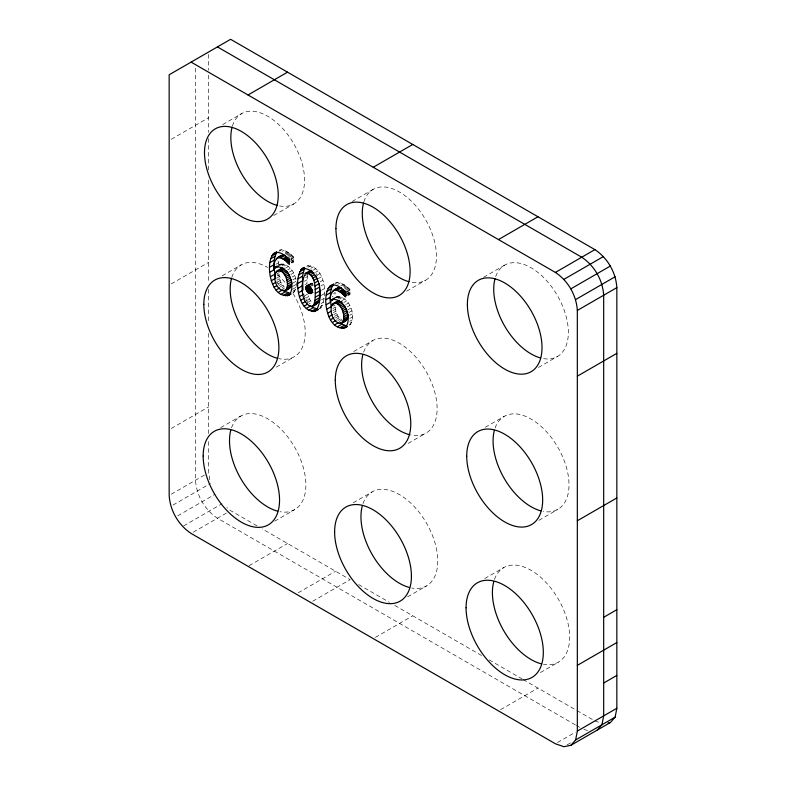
<?xml version="1.0" encoding="UTF-8"?>
<svg xmlns="http://www.w3.org/2000/svg" width="786" height="786" viewBox="0 0 786 786"><rect width="100%" height="100%" fill="white"/><g stroke="black" fill="none" stroke-linecap="round" stroke-linejoin="round"><path stroke-width="0.59" stroke-dasharray="3.93 2.95" d="M307.64 274.972L306.913 283.559L303.406 285.583M320 308.623C328.862 297.118 325.257 265.285 306.619 265.865M278.421 265.029L278.942 259.979L277.183 260.991M339.169 321.474L341.802 319.951C336.781 316.964 335.003 310.598 335.583 305.076L333.824 306.088M293.424 292.677C301.5 283.766 291.586 259.94 278.971 265.265M349.731 325.178C357.807 316.277 347.893 292.451 335.278 297.776M310.323 284.689L311.148 283.363L312.661 283.255L310.028 284.778M171.26 139.289L208.663 117.694M222.664 124.581L241.626 113.626M273.744 215.492L293.767 203.938M171.26 283.893L208.663 262.298M222.192 275.807L241.164 264.862M352.069 201.54L373.144 189.377M278.883 251.294L281.516 249.771L284.11 250.292L288.767 252.748L292.923 256.275L293.718 257.091L293.718 262.003L291.085 263.516M282.351 251.304L284.11 250.292M285.318 252.689L287.067 251.667M285.279 253.711L287.922 252.188M286.124 254.271L288.767 252.748M286.969 254.88L289.612 253.367M287.823 255.548L290.456 254.035M288.659 256.265L291.292 254.743M275.876 264.283L278.509 262.76M288.6 257.523L292.117 255.489M291.164 257.287L292.923 256.275M278.735 265.128L280.494 264.116M278.775 265.393L281.408 263.87M291.085 258.614L293.718 257.091M279.787 265.354L282.42 263.831M291.085 259.38L293.718 257.857M281.742 265.02L283.491 264.008M282.007 265.923L284.64 264.41M290.476 261.296L293.718 259.547M284.11 266.041L285.858 265.02M291.233 262.131L292.991 261.119L293.718 262.003M291.085 262.75L293.718 261.237M285.554 268.105L288.187 266.582M276.643 274.088L279.276 272.565M277.409 275.562L279.168 274.55C279.158 278.951 280.641 283.589 284.1 286.477L281.467 288M287.607 269.942L290.24 268.419M276.643 278.185L279.276 276.662M289.376 272.054L292.009 270.531M276.957 280.18L279.59 278.657M277.487 282.066L280.121 280.543M290.869 274.452L293.502 272.929M306.766 266.356L308.515 265.344M278.224 283.834L280.857 282.312M308.112 267.181L310.745 265.658M292.048 277.065L294.681 275.542M279.148 285.436L281.781 283.913M310.676 268.34L313.309 266.818M280.229 286.821L282.862 285.308M292.893 279.845L295.526 278.323M313.241 270.138L315.874 268.625M305.174 275.66L307.807 274.137M292.52 283.304L296.037 281.27M282.862 288.963L284.62 287.951M305.558 277.655L307.316 276.643M315.471 272.398L318.104 270.875M292.697 286.418L296.204 284.385M304.379 281.3L307.012 279.787M292.52 289.327L296.027 287.303M317.367 275.11L320 273.587M292.873 291.174L295.507 289.651M292.883 292.451L294.642 291.439M318.045 278.775L321.562 276.751M309.389 284.385L311.148 283.363M309.851 284.188L311.61 283.176M309.478 284.66L312.111 283.137M310.627 285.053L312.386 284.041M311.246 285.475L312.995 284.463M311.816 286.006L313.565 284.984M320.148 281.869L322.781 280.347M321.022 285.888L323.655 284.365M304.3 296.027L307.807 293.993M305.872 298.189L308.505 296.666L308.043 294.888M321.553 290.309L324.186 288.786M335.19 283.805L337.823 282.282L340.417 282.793L345.074 285.259L349.23 288.786L350.025 289.602L350.025 294.504L347.392 296.027M306.766 300.458L309.399 298.935L308.505 296.666M337.784 284.316L340.417 282.793M307.866 302.345L310.499 300.822L311.796 302.325L309.163 303.838M320.845 295.664L324.363 293.63M340.741 285.701L343.374 284.178M342.47 285.711L344.229 284.699M343.315 286.271L345.074 285.259M321.553 299.78L324.186 298.267M344.16 286.89L345.919 285.878M333.49 293.502L335.249 292.49L334.826 295.271L332.183 296.794M344.13 288.059L346.764 286.536M344.966 288.776L347.599 287.254M321.022 303.602L323.655 302.079M345.791 289.523L348.424 288M346.597 290.299L349.23 288.786M335.042 297.639L336.801 296.627M335.082 297.894L337.725 296.381M320.148 306.599L322.781 305.076M346.518 291.635L350.025 289.602M336.094 297.855L338.727 296.342M346.518 292.402L350.025 290.368M338.049 297.53L339.798 296.519M318.929 308.78L321.562 307.267M338.314 298.434L340.947 296.911M346.783 293.807L348.542 292.785L350.025 294.504M347.392 293.581L350.025 292.058M339.532 299.053L342.165 297.53M347.54 294.642L349.298 293.63M347.392 295.261L350.025 293.738M341.861 300.616L344.494 299.093M332.842 308.584L335.475 307.061M343.914 302.453L346.547 300.93M332.95 310.686L335.583 309.173M345.683 304.565L348.316 303.042M333.264 312.69L335.897 311.168M333.795 314.567L336.428 313.054M347.176 306.953L349.809 305.44M334.531 316.345L337.165 314.822M347.481 310.077L350.988 308.053M335.455 317.947L338.088 316.424M336.536 319.332L339.169 317.819M349.2 312.347L351.833 310.834M337.774 320.511L340.407 318.988M349.711 315.304L352.344 313.781M349.878 318.418L352.511 316.896M349.701 321.327L352.344 319.814M350.065 323.174L351.814 322.162M406.627 291.174L425.59 280.219M276.318 367.121L294.229 356.785M349.19 324.962L350.949 323.95M171.26 428.488L208.663 406.893M220.679 427.653L240.693 416.099M353.71 351.558L372.672 340.613M483.587 277.291L504.661 265.128M171.26 494.217L206.639 473.791M172.989 505.074L210.393 483.478M177.685 515.842L215.099 494.247M183.61 525.913L222.074 503.708M193.209 532.22L228.588 511.794M538.449 367.465L557.421 356.51M408.14 443.412L426.051 433.066M274.678 521.187L294.691 509.633M353.248 502.794L372.21 491.849M485.227 427.309L504.19 416.364M249.074 565.694L287.529 543.49M298.159 592.821L335.573 571.226M312.74 601.231L350.143 579.636L262.229 528.89M538.921 520.312L557.883 509.357M407.561 596.869L426.523 585.914M375.354 637.387L412.758 615.792M484.756 578.545L503.728 567.6M540.434 672.551L558.345 662.205M500.574 709.679L537.978 688.084M557.5 742.544L575.411 732.198M567.089 744.873L571.304 742.446M279.295 250.125L281.516 249.771M335.602 282.636L337.823 282.282M594.904 720.949L601.31 723.149M583.87 729.29L588.134 730.754M256.963 525.844L230.612 510.625L226.81 507.55M358.632 584.538L389.404 602.312M394.719 605.377L482.8 656.222M489.167 659.906L522.061 678.898M523.122 679.507L575.932 709.994M576.983 710.603L593.843 720.34M575.401 724.898L217.437 518.229C204.743 509.809 196.441 495.435 195.498 480.226L195.498 66.879M576.462 725.507L579.626 727.335M346.96 291.242L348.542 292.785M290.653 258.741L292.991 261.119M307.886 302.708L305.577 298.788M316.139 273.675L317.239 275.562M309.399 298.935L310.499 300.822M276.888 281.722L278.47 284.787M304.447 295.939L305.056 297.737M209.813 479.853L208.663 472.622L208.663 439.757M208.663 54.401L208.663 70.229M208.663 75.092L208.663 132.402M208.663 138.532L208.663 170.385M208.663 180.191L208.663 283.127M208.663 289.258L208.663 323.567M208.663 333.372L208.663 433.666M363.623 352.207A53.379 30.821 60 0 1 426.493 372.191A53.379 30.821 60 0 1 410.312 434.874M495.711 276.584A52.76 30.457 60 0 1 557.844 296.342A52.76 30.457 60 0 1 541.859 358.298M363.869 201.884A52.446 30.281 60 0 1 425.59 219.658A52.446 30.281 60 0 1 410.125 281.997M293.05 293.522A53.075 30.644 60 0 1 304.28 341.566A53.075 30.644 60 0 1 278.578 358.573M231.782 277.517A53.075 30.644 60 0 1 267.692 267.486M277.409 274.569A53.075 30.644 60 0 1 285.682 283.186M494.463 579.459A54.617 31.538 60 0 1 558.345 599.138A54.617 31.538 60 0 1 543.44 664.298M362.994 503.639A54.313 31.361 60 0 1 426.523 523.201A54.313 31.361 60 0 1 411.697 587.997M231.536 427.82A53.998 31.175 60 0 1 294.691 447.273A53.998 31.175 60 0 1 279.963 511.696M495.082 428.026A53.694 30.998 60 0 1 557.883 447.362A53.694 30.998 60 0 1 543.234 511.421M232.41 126.065A52.141 30.104 60 0 1 293.335 142.993A52.141 30.104 60 0 1 279.531 205.932"/><path stroke-width="1.18" d="M315.235 297.265C315.157 289.228 316.355 274.992 306.108 272.948C300.075 280.111 300.124 304.094 311.747 306.609C315.068 304.948 314.773 300.409 315.235 297.265L319.627 294.73L319.676 289.012M318.242 309.635C298.916 319.538 290.948 274.864 303.986 267.387M298.582 292.667L302.974 290.132L302.453 276.24L304.654 267.957M278.372 266.159L273.98 268.694C272.742 262.003 277.88 254.016 285.22 255.322L280.828 257.857L277.507 257.837M334.679 298.67L330.287 301.205C329.049 294.514 334.188 286.526 341.527 287.833L337.135 290.368L333.814 290.348M290.791 294.19C264.666 305.783 260.628 229.453 289.327 259.626L289.327 264.538L285.446 260.579L280.828 257.857M275.464 277.203C274.068 269.038 272.546 259.498 276.957 252.041M284.846 290.83C292.205 286.035 282.655 263.261 275.198 273.479C273.901 279.413 275.64 286.664 281.103 289.975C285.986 292.942 292.814 287.204 291.665 281.761L287.273 284.296M347.098 326.701C320.973 338.294 316.935 261.964 345.634 292.137L345.634 297.039L341.753 293.09L337.135 290.368M326.73 309.232L331.122 306.697C330.493 299.181 329.01 290.368 333.755 283.864M341.153 323.331C348.512 318.536 338.963 295.772 331.505 305.98C330.326 311.433 331.653 317.799 336.015 321.523C340.731 326.347 349.259 320.442 347.972 314.272L343.58 316.807M306.756 285.898C310.274 284.817 314.046 291.665 310.598 293.581C306.55 293.63 303.514 286.133 308.515 284.886M311.747 306.609C317.485 305.263 319.873 300.134 319.627 294.73M570.901 745.295L610.417 722.481L615.124 717.146L616.843 708.274L616.843 287.627C615.9 272.418 607.598 258.044 594.904 249.624L230.612 39.3L169.157 74.778L169.157 495.426C170.1 510.645 178.402 525.009 191.096 533.439L555.388 743.762L563.926 746.7L570.901 745.295L575.607 739.96L577.337 731.088L577.337 310.441C576.384 295.231 568.091 280.857 555.388 272.428L191.096 62.114M273.98 268.694L277.045 266.1M330.287 301.205L334.237 298.11M308.505 272.27L309.399 271.032M336.428 302.178L339.169 300.576L332.036 304.713M597.242 730.086L601.948 724.751L603.677 715.879L603.677 295.231C602.724 280.022 594.432 265.648 581.728 257.228L217.437 46.905M289.032 295.212C296.636 286.016 288.148 264.479 275.287 267.122M345.339 327.713C352.943 318.526 344.455 296.99 331.604 299.623M315.608 311.158C324.48 299.653 320.865 267.82 302.237 268.399M281.899 255.303L276.24 258.781M338.206 287.814L332.547 291.292M346.42 320.285L344.484 320.914M280.857 268.753L282.862 268.075L275.729 272.202M248.022 94.978L287.529 72.165M373.242 167.271L412.758 144.457M273.056 253.888L276.564 251.864M271.602 255.961L275.994 253.426M270.561 258.859L274.953 256.324M269.942 262.593L274.334 260.058M279.03 257.533L283.422 254.998M282.891 258.81L286.399 256.786M269.736 267.161L274.127 264.627M283.756 259.341L287.273 257.317M284.611 259.93L288.128 257.906M285.446 260.579L288.963 258.545M274.579 267.8L277.222 266.277M286.261 261.276L289.779 259.242M287.067 262.023L289.7 260.5M269.903 272.202L274.294 269.667M287.843 262.819L289.602 261.797M276.466 271.288L281.781 268.213M279.708 270.865L284.1 268.331M270.423 276.721L274.815 274.186M281.103 271.514L284.62 269.49M282.547 272.487L286.055 270.463M271.288 280.74L275.68 278.205M283.795 273.646L287.303 271.612M284.846 274.982L288.364 272.958M285.721 276.505L289.228 274.471M272.496 284.257L276.004 282.223M300.674 269.755L304.182 267.731M286.399 278.195L289.916 276.171M299.456 271.946L303.838 269.411M274.078 287.322L276.711 285.799M286.88 280.062L290.398 278.038M298.582 274.953L302.974 272.418M287.175 282.095L291.567 279.561M276.053 289.995L279.57 287.971M305.007 273.567L310.499 270.413L311.796 270.423L307.414 272.958M298.061 278.775L302.453 276.24M308.918 273.577L312.425 271.543M287.175 286.389L291.567 283.854M278.431 292.284L282.822 289.749M286.88 288.089L291.272 285.554M310.431 274.697L313.948 272.673M283.795 290.938L290.791 286.861M285.721 290.309L290.113 287.774M297.884 283.422L302.276 280.887M311.747 276.21L314.38 274.687M281.201 294.2L285.593 291.665L290.063 293.365L285.682 295.9M312.848 278.097L316.355 276.073M283.579 295.349L287.971 292.814M298.061 288.256L302.453 285.721M313.742 280.366L317.249 278.342M287.499 295.86L291.007 293.826M306.373 286.232L308.132 285.22M306.098 286.674L308.731 285.151M305.931 287.224L308.564 285.711M305.882 287.892L309.389 285.868M314.439 283.039L317.947 281.005M305.931 288.659L310.323 286.124L310.755 287.637L306.363 290.172M306.088 289.415L310.48 286.88M314.931 286.114L318.448 284.08M306.736 290.928L311.128 288.393L311.58 289.091L307.188 291.626M299.456 296.676L303.838 294.141M307.69 292.235L312.081 289.7L312.641 290.211L308.259 292.746M308.869 293.158L312.386 291.134M315.235 289.592L319.627 287.057M309.497 293.453L312.13 291.94M310.067 293.591L312.7 292.078M310.598 293.581L312.828 292.392M300.674 300.272L304.182 298.248M315.333 293.492L319.725 290.958M329.363 286.399L332.871 284.365M302.237 303.435L305.744 301.411M327.909 288.462L332.301 285.927M326.868 291.37L331.26 288.835M304.123 306.147L307.64 304.113M314.931 300.399L319.322 297.865M326.249 295.104L330.641 292.569M335.347 290.044L339.729 287.509M314.439 302.895L318.831 300.36M306.353 308.397L309.871 306.373M313.742 304.762L318.134 302.227M339.198 291.321L342.716 289.287M326.043 299.672L330.434 297.137M340.073 291.852L343.58 289.828M308.918 310.195L313.309 307.66L318.104 309.144L313.712 311.678M340.918 292.441L344.435 290.417M341.753 293.09L345.27 291.056M311.482 311.354L315.874 308.819M330.896 300.311L334.404 298.277M342.578 293.777L346.086 291.753M343.374 294.534L346.007 293.011M326.21 304.713L330.601 302.178M344.15 295.32L345.909 294.308M344.907 296.165L346.665 295.153M332.773 303.789L338.088 300.724M331.505 305.98L333.264 304.968M336.015 303.367L339.532 301.343M337.41 304.025L341.802 301.49M338.854 304.997L342.362 302.974M327.595 313.25L331.103 311.227M340.102 306.157L342.735 304.634M341.153 307.493L344.671 305.459M342.028 309.006L345.535 306.982M328.803 316.768L332.311 314.734M342.706 310.706L346.223 308.672M330.385 319.823L333.893 317.799M343.197 312.573L346.705 310.539M343.482 314.606L347.874 312.071M332.36 322.506L335.877 320.482M343.482 318.9L347.874 316.365M334.738 324.795L338.245 322.771M343.197 320.59L347.579 318.055M340.102 323.449L347.098 319.362M337.508 326.701L341.9 324.166L346.38 325.876L341.989 328.41M339.886 327.86L344.278 325.325M343.806 328.361L347.314 326.337M498.471 239.573L537.978 216.759M555.388 272.428L594.904 249.624M563.926 279.354L603.442 256.541M570.901 288.816L610.417 266.002M575.607 299.584L615.124 276.77M577.337 310.441L616.843 287.627M577.337 376.17L616.843 353.356M577.337 520.764L616.843 497.951M603.677 617.295L616.843 609.69M577.337 665.369L616.843 642.555M603.677 683.024L616.843 675.42M577.337 731.088L616.843 708.274M575.607 739.96L615.124 717.146M317.239 303.455L314.822 304.064M608.089 722.953L610.417 722.481M288.177 288.403L289.238 288.295M340.053 322.899L341.9 324.166M283.746 290.388L285.593 291.665M310.745 305.862L313.309 307.66M319.322 283.579L319.519 285.898M409.133 434.579A53.379 30.821 60 0 1 362.906 354.515M540.689 358.003A52.76 30.457 60 0 1 495.003 278.863M408.966 281.712A52.446 30.281 60 0 1 363.545 203.034M277.409 358.288A53.075 30.644 60 0 1 231.448 278.676M541.033 663.757A54.617 31.538 60 0 1 493.726 581.817M409.31 587.456A54.313 31.361 60 0 1 362.267 505.988M277.576 511.155A53.998 31.175 60 0 1 230.809 430.158M540.866 510.88A53.694 30.998 60 0 1 494.365 430.345M277.232 205.411A52.141 30.104 60 0 1 232.086 127.204M335.278 380.257A53.379 30.821 60 0 0 391.9 450.692A53.379 30.821 60 0 0 391.9 375.197A53.379 30.821 60 0 0 335.278 380.257M467.385 304.487A52.76 30.457 60 0 0 523.348 374.107A52.76 30.457 60 0 0 523.348 299.486A52.76 30.457 60 0 0 467.385 304.487M335.936 228.598A52.446 30.281 60 0 0 391.566 297.806A52.446 30.281 60 0 0 391.566 223.627A52.446 30.281 60 0 0 335.936 228.598M203.829 304.369A53.075 30.644 60 0 0 260.117 374.391A53.075 30.644 60 0 0 260.117 299.338A53.075 30.644 60 0 0 203.829 304.369M466.069 607.814A54.617 31.538 60 0 0 524.007 679.88A54.617 31.538 60 0 0 524.007 602.636A54.617 31.538 60 0 0 466.069 607.814M334.62 531.916A54.313 31.361 60 0 0 392.224 603.579A54.313 31.361 60 0 0 392.224 526.777A54.313 31.361 60 0 0 334.62 531.916M203.171 456.027A53.998 31.175 60 0 0 260.451 527.278A53.998 31.175 60 0 0 260.451 450.909A53.998 31.175 60 0 0 203.171 456.027M466.727 456.145A53.694 30.998 60 0 0 523.682 526.993A53.694 30.998 60 0 0 523.682 451.066A53.694 30.998 60 0 0 466.727 456.145M204.488 152.7A52.141 30.104 60 0 0 259.793 221.495A52.141 30.104 60 0 0 259.793 147.758A52.141 30.104 60 0 0 204.488 152.7"/></g></svg>
